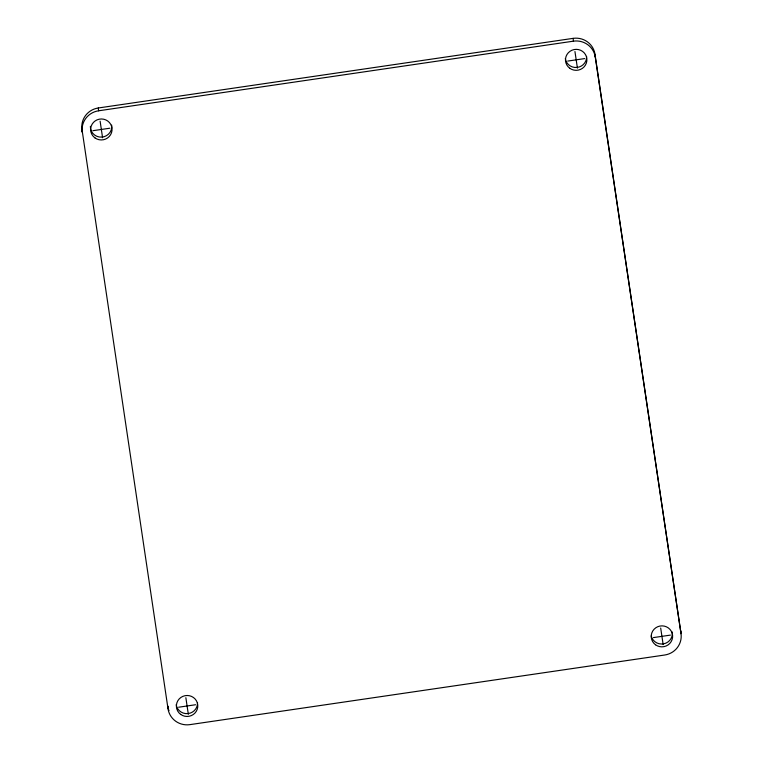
<?xml version="1.0" encoding="UTF-8"?>
<svg xmlns="http://www.w3.org/2000/svg" width="763" height="763" viewBox="0 0 763 763"><rect width="100%" height="100%" fill="white"/><g stroke="black" fill="none" stroke-linecap="round" stroke-linejoin="round"><path stroke-width="1.14" d="M98.293 107.984L573.127 38.36A19.285 18.865 -5.7 0 1 594.978 54.221L681.006 633.557A19.285 18.865 -5.7 0 1 664.707 655.016L189.873 724.64A19.285 18.865 -5.7 0 1 168.022 708.779L81.994 129.443A19.285 18.865 -5.7 0 1 98.293 107.984L98.58 110.797A19.285 18.865 -5.7 0 0 82.28 132.257L81.994 129.443M98.58 110.797L573.414 41.173A19.285 18.865 -5.7 0 1 595.264 57.034L681.006 633.557M92.876 130.702L109.834 128.222M567.71 61.078L584.668 58.589M178.618 707.225L195.576 704.735M653.443 637.591L670.41 635.112M574.949 51.541L577.419 68.126M660.691 628.054L663.161 644.649M100.125 121.164L102.585 137.76M185.857 697.687L188.327 714.273M594.978 54.221L595.264 57.034M573.127 38.36L573.414 41.173M168.022 708.779L167.736 705.966A19.285 18.865 -5.7 0 0 168.232 708.283M111.675 125.094A10.711 10.482 -5.7 0 1 101.689 137.111A10.711 10.482 -5.7 0 1 90.368 126.372M586.594 56.376A10.711 10.482 -5.7 0 1 576.981 67.449A10.711 10.482 -5.7 0 1 565.307 58.579M169.024 710.515A19.285 18.865 -5.7 0 1 168.804 709.962M680.72 630.743A19.285 18.865 -5.7 0 1 680.92 633.691M197.512 702.513A10.711 10.482 -5.7 0 1 187.898 713.596A10.711 10.482 -5.7 0 1 176.215 704.716M672.241 631.983A10.711 10.482 -5.7 0 1 663.648 643.829A10.711 10.482 -5.7 0 1 651.22 635.989M180.688 714.406A10.711 10.482 -5.7 0 0 197.731 707.158A10.711 10.482 -5.7 0 0 182.862 696.361A10.711 10.482 -5.7 0 0 180.688 714.406M655.522 644.783A10.711 10.482 -5.7 0 0 672.565 637.534A10.711 10.482 -5.7 0 0 657.696 626.738A10.711 10.482 -5.7 0 0 655.522 644.783M569.78 68.269A10.711 10.482 -5.7 0 0 586.823 61.021A10.711 10.482 -5.7 0 0 571.954 50.224A10.711 10.482 -5.7 0 0 569.78 68.269M94.946 137.893A10.711 10.482 -5.7 0 0 111.989 130.645A10.711 10.482 -5.7 0 0 97.12 119.848A10.711 10.482 -5.7 0 0 94.946 137.893"/></g></svg>
